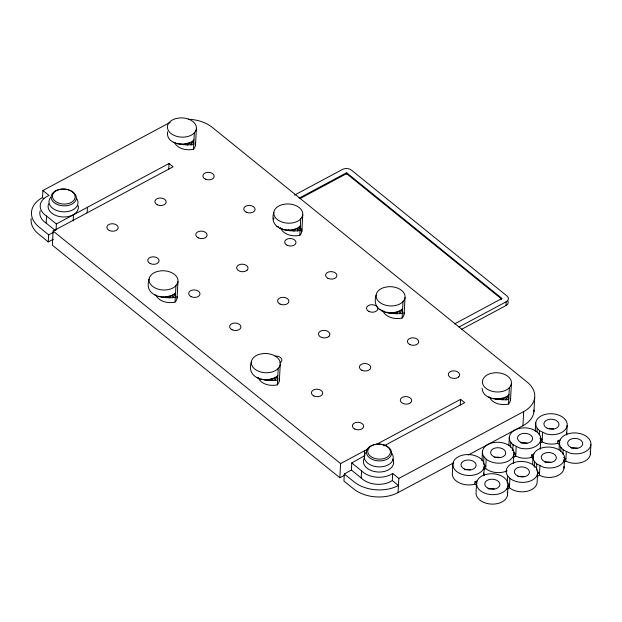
<?xml version="1.0" encoding="UTF-8"?>
<svg xmlns="http://www.w3.org/2000/svg" width="622" height="622" viewBox="0 0 622 622"><rect width="100%" height="100%" fill="white"/><g stroke="black" fill="none" stroke-linecap="round" stroke-linejoin="round"><path stroke-width="0.93" d="M53.329 239.307L48.275 241.888L48.656 234.813L38.976 226.976A31.559 20.915 3.1 0 1 42.521 197.586L42.902 190.503L167.777 123.646A31.559 20.915 3.1 0 1 170.226 122.464M55.226 230.451L46.176 223.127L46.557 216.044A19.896 13.186 3.1 0 1 49.037 195.464L42.902 190.503M56.034 230.171L56.369 223.974L169.036 163.485L173.126 166.789L53.134 231.042L52.365 245.2L339.837 477.75L343.974 475.535M73.147 220.888L73.458 215.22M87.134 212.841L87.438 207.173M149.055 279.177C143.799 296.531 163.306 298.77 175.295 297.394L175.077 293.289L175.552 292.674M168.733 169.145L169.036 163.485M155.998 295.209C159.263 301.95 168.313 303.59 175.046 302.113L175.94 285.599M175.046 302.113L176.283 300.543L177.076 298.109L177.97 281.587M174.417 142.345C177.682 149.093 186.732 150.726 193.458 149.257L194.352 132.735M193.458 149.257L194.702 147.678L195.495 145.245L196.389 128.731M251.327 361.918C246.079 379.272 265.578 381.511 277.575 380.135L277.35 376.022L277.832 375.416M300.34 225.864L299.858 226.478L300.084 230.583C288.087 231.959 268.58 229.72 273.835 212.366M258.278 377.943C261.543 384.691 270.593 386.324 277.319 384.855L278.213 368.333M277.319 384.855L278.563 383.276L279.356 380.843L280.25 364.321M280.335 227.551C283.298 234.898 292.791 236.896 299.827 235.303L300.721 218.788M299.827 235.303L301.071 233.732L301.857 231.298L302.758 214.777M299.921 198.643L346.112 173.911L346.641 172.799L501.962 298.474L454.573 323.914M501.643 299.089L346.99 173.981L347.037 173.04M339.837 477.75L340.599 463.592L53.134 231.042M364.974 455.561L351.764 462.947L351.383 470.022L344.308 473.98L343.927 481.063L353.607 488.892A31.559 20.915 3.1 0 0 398.057 492.593L453.656 462.822M344.308 473.98L353.988 481.809A31.559 20.915 3.1 0 0 398.445 485.51L392.303 480.549A19.896 13.186 3.1 0 1 361.188 477.96L361.576 470.877L351.764 462.947M364.298 456.4L364.609 450.732M376.116 295.108C370.86 312.454 390.367 314.701 402.364 313.325L402.139 309.212L402.613 308.605M392.303 480.549L392.692 473.466A19.896 13.186 3.1 0 1 361.576 470.877M382.616 310.285C385.57 317.632 395.071 319.63 402.107 318.044L403.002 301.522M402.107 318.044L403.344 316.466L404.137 314.032L405.031 297.51M398.057 492.593L398.826 478.435L392.692 473.466M452.87 463.701L452.357 473.14A15.775 10.457 3.1 0 0 474.85 484.103L476.833 485.712M460.288 405.008L460.599 399.34L376.497 444.372M474.85 484.103L474.975 481.747L477.572 480.705M476.6 482.897L476.087 492.336A15.775 10.457 3.1 0 0 492.616 504.123A15.775 10.457 3.1 0 0 507.311 492.22M481.957 460.855L482.462 451.416M483.613 462.978L483.947 456.789A15.775 10.457 3.1 0 1 489.607 443.68A15.775 10.457 3.1 0 1 510.18 446.301L512.419 448.656L512.326 450.429M484.305 466.313A15.775 10.457 3.1 0 1 459.642 473.358A15.775 10.457 3.1 0 1 461.812 455.358A15.775 10.457 3.1 0 1 484.305 466.313L483.792 475.76A15.775 10.457 3.1 0 0 483.582 473.023M483.994 469.486L485.673 468.584L486.186 459.145L483.947 456.789M501.573 299.672L501.697 298.148M461.361 329.45L505.981 305.558L506.191 301.779A6.313 4.183 3.1 0 0 506.899 295.901L351.438 170.14A6.313 4.183 3.1 0 0 342.543 169.402L294.548 195.098M489.428 397.178C492.694 403.927 501.744 405.56 508.469 404.09L509.371 387.568M508.469 404.09L509.713 402.512L510.507 400.078L511.401 383.564M508.882 445.523L509.34 437.025M507.676 475.978L509.916 478.341A15.775 10.457 3.1 0 0 536.25 476.701A15.775 10.457 3.1 0 0 521.788 461.446A15.775 10.457 3.1 0 0 507.676 475.978L507.288 483.061L509.527 485.424L507.847 486.318M507.521 494.957L508.034 485.51A15.775 10.457 3.1 0 0 485.541 474.547A15.775 10.457 3.1 0 0 483.372 492.554A15.775 10.457 3.1 0 0 508.034 485.51M510.569 447.117L510.825 442.397A15.775 10.457 3.1 0 1 516.485 429.289A15.775 10.457 3.1 0 1 537.058 431.909L539.297 434.265A15.775 10.457 3.1 0 1 536.763 445.694A15.775 10.457 3.1 0 1 519.782 448.034L513.057 444.753L510.825 442.397M506.883 489.133L509.402 487.78L509.916 478.341M512.769 450.064L513.057 444.753M513.896 454.029L513.383 463.468A15.775 10.457 3.1 0 0 513.368 461.641M513.414 457.294L515.677 456.082L516.19 446.643M468.195 455.04L522.931 425.736L523.701 411.57A31.559 20.915 3.1 0 0 527.246 382.172L212.226 127.339A31.559 20.915 3.1 0 0 188.264 119.261M533.303 459.036L531.32 457.427L531.452 455.071L534.041 454.029M533.909 411.803L534.679 397.637M532.611 464.72L533.07 456.221M535.278 431.388L535.736 422.89M534.244 467.254L534.547 461.594A15.775 10.457 3.1 0 1 540.215 448.485A15.775 10.457 3.1 0 1 560.787 451.106L563.027 453.461A15.775 10.457 3.1 0 1 560.492 464.891A15.775 10.457 3.1 0 1 543.511 467.231L536.786 463.95L534.547 461.594M537.011 432.041L537.221 428.263A15.775 10.457 3.1 0 1 542.882 415.154A15.775 10.457 3.1 0 1 563.454 417.774L565.693 420.138A15.775 10.457 3.1 0 1 563.159 431.567A15.775 10.457 3.1 0 1 546.178 433.899L539.461 430.626L537.221 428.263M536.452 470.146L536.786 463.95M539.22 435.05L539.461 430.626M537.626 473.225L537.113 482.664A15.775 10.457 3.1 0 1 526.259 491.458A15.775 10.457 3.1 0 1 509.402 487.78M540.261 449.084L540.775 439.637M537.144 476.491L539.406 475.278L539.919 465.839M540.425 442.825L542.073 441.947L542.586 432.508M559.707 444.901L557.716 443.292L557.848 440.936L560.438 439.902M559.061 449.636L559.466 442.087M560.741 451.238L560.951 447.459A15.775 10.457 3.1 0 1 566.611 434.35A15.775 10.457 3.1 0 1 587.184 436.971L589.423 439.334A15.775 10.457 3.1 0 1 586.888 450.756A15.775 10.457 3.1 0 1 569.908 453.096L563.182 449.815L560.951 447.459M562.949 454.247L563.182 449.815M563.991 468.273L564.504 458.834M566.658 434.949L567.171 425.51M564.154 462.022L565.802 461.143L566.315 451.704M590.387 454.146L590.9 444.699M167.613 131.778C165.677 144.864 184.625 145.571 193.714 144.537L193.489 140.424L193.971 139.818M273.455 219.449L273.983 217.824M508.983 394.651L506.129 399.853C497.553 399.417 482.96 399.588 482.097 388.237M299.112 198.154L346.166 172.963M459.036 327.032L506.191 301.779M340.599 463.592L368.854 448.462M383.937 445.888L464.688 402.652L460.599 399.34M398.826 478.435L523.701 411.57M484.118 467.13L485.798 466.228L483.558 463.864M513.547 454.931L515.801 453.718L513.461 452.311M540.557 440.469L542.197 439.591L539.857 438.176M537.268 474.127L539.531 472.914L537.19 471.499M563.462 460.101L565.927 458.779L563.586 457.372M48.656 234.813L53.539 232.309M183.63 144.397L190.954 142.213L193.489 140.424L191.117 145.019L190.954 142.213L187.339 145.035L187.774 143.488L183.63 144.397L176.687 143.526L178.475 143.34M288.313 229.821L290 230.443L294.144 229.534L293.701 231.081L297.324 228.266L297.487 231.065L299.858 226.478L297.324 228.266L290 230.443L283.057 229.572L284.845 229.386M165.219 297.254L172.535 295.077L175.077 293.289L172.698 297.876L172.535 295.077L168.92 297.891L169.363 296.344L165.219 297.254L163.477 297.036M390.593 312.555L392.28 313.177L396.424 312.275L395.981 313.815L399.596 311L399.759 313.807L402.139 309.212L399.596 311L392.28 313.177L385.337 312.314L387.117 312.127M267.491 379.995L274.815 377.811L277.35 376.022L274.978 380.617L274.815 377.811L271.2 380.633L271.635 379.086L267.491 379.995L260.548 379.125M498.65 399.231L505.966 397.054L508.501 395.258L508.726 399.371L506.129 399.853L505.966 397.054L502.351 399.868L502.794 398.321L498.65 399.231L491.707 398.36M346.112 173.911L346.99 173.981M180.396 144.164L184.174 144.149M286.758 230.21L290.544 230.202M161.977 297.028L165.755 297.013M389.038 312.952L392.816 312.936M264.257 379.762L268.035 379.747M495.407 398.997L499.186 398.982M173.32 142.282L175.054 142.5M276.876 226.563L278.609 226.781M279.682 228.328L282.287 228.655M379.148 309.297L380.889 309.515M381.962 311.07L384.567 311.397M154.901 295.139L156.635 295.357M158.276 296.391L161.743 296.818M488.332 397.116L490.066 397.334M257.181 377.881L258.915 378.098M542.073 441.947L545.665 443.338A15.775 10.457 3.1 0 0 557.716 443.292M565.802 461.143L569.394 462.535A15.775 10.457 3.1 0 0 590.177 451.409M515.677 456.082L519.269 457.473A15.775 10.457 3.1 0 0 531.32 457.427M539.406 475.278L542.998 476.67A15.775 10.457 3.1 0 0 563.967 466.446M557.848 440.936L559.831 442.537M531.452 455.071L533.435 456.672M474.975 481.747L476.965 483.348M42.521 197.586L43.882 198.682M46.557 216.044L56.369 223.974M351.383 470.022L361.188 477.96M48.275 241.888L38.595 234.059A31.559 20.915 3.1 0 1 31.154 218.594M510.374 398.407L510.507 400.078M404.005 312.353L404.137 314.032M301.662 228.779L301.857 231.298M279.161 378.332L279.356 380.843M195.3 142.733L195.495 145.245M176.943 296.43L177.076 298.109M534.01 409.976A31.559 20.915 3.1 0 1 522.931 425.736M507.894 301.141A6.313 4.183 3.1 0 1 505.981 305.558M76.809 198.807A14.516 9.618 3.1 0 1 62.876 211.814A14.516 9.618 3.1 0 1 50.693 197.291M67.067 189.516A12.627 8.366 3.1 0 1 72.836 203.565A12.627 8.366 3.1 0 1 51.719 199.654A12.627 8.366 3.1 0 1 66.15 189.352M78.115 205.563A15.146 10.038 3.1 0 1 62.597 216.954A15.146 10.038 3.1 0 1 48.633 203.845M275.142 356.118A5.684 3.763 3.1 0 1 281.3 358.389A5.684 3.763 3.1 0 1 279.853 362.828M464.821 469.812A7.573 5.015 3.1 0 1 470.605 469.797M507.093 470.838A15.775 10.457 3.1 0 1 485.673 468.584M494.42 457.528A7.573 5.015 3.1 0 1 500.205 457.504M521.298 443.136A7.573 5.015 3.1 0 1 527.083 443.113M566.448 432.212A15.775 10.457 3.1 0 1 566.712 434.039M549.576 428.659A7.573 5.015 3.1 0 1 553.479 428.986M512.419 448.656A15.775 10.457 3.1 0 1 506.759 461.765A15.775 10.457 3.1 0 1 486.186 459.145M571.424 448.198A7.573 5.015 3.1 0 1 577.208 448.182M488.55 489.009A7.573 5.015 3.1 0 1 494.334 488.985M518.149 476.724A7.573 5.015 3.1 0 1 523.934 476.701M545.028 462.333A7.573 5.015 3.1 0 1 550.812 462.309M46.176 223.127A19.896 13.186 3.1 0 1 40.127 210.905M392.824 459.153A15.146 10.038 3.1 0 1 378.448 472.028A15.146 10.038 3.1 0 1 364.259 458.196M375.82 444.357A12.627 8.366 3.1 0 1 391.277 454.923A12.627 8.366 3.1 0 1 370.525 458.468A12.627 8.366 3.1 0 1 374.918 444.512M391.627 453.197A14.516 9.618 3.1 0 1 378.705 466.897A14.516 9.618 3.1 0 1 365.985 452.342M195.596 131.164L193.877 133.349A14.516 9.618 3.1 0 1 170.887 133.435A14.516 9.618 3.1 0 1 175.699 118.639L179.299 117.978A14.516 9.618 3.1 0 1 195.596 131.164M177.177 284.021L175.458 286.206A14.516 9.618 3.1 0 1 152.476 286.291A14.516 9.618 3.1 0 1 157.28 271.503L160.88 270.834A14.516 9.618 3.1 0 1 177.177 284.021M301.965 217.21L300.239 219.395A14.516 9.618 3.1 0 1 277.257 219.48A14.516 9.618 3.1 0 1 282.061 204.692L285.669 204.024A14.516 9.618 3.1 0 1 301.965 217.21M279.457 366.755L277.731 368.947A14.516 9.618 3.1 0 1 254.748 369.033A14.516 9.618 3.1 0 1 259.561 354.237L263.16 353.576A14.516 9.618 3.1 0 1 279.457 366.755M404.238 299.944L402.52 302.137A14.516 9.618 3.1 0 1 379.537 302.222A14.516 9.618 3.1 0 1 384.342 287.426L387.941 286.765A14.516 9.618 3.1 0 1 404.238 299.944M510.608 385.998L508.889 388.182A14.516 9.618 3.1 0 1 485.906 388.268A14.516 9.618 3.1 0 1 490.711 373.472L494.311 372.811A14.516 9.618 3.1 0 1 510.608 385.998M247.02 270.243L246.024 270.943A5.684 3.763 3.1 0 1 238.024 270.275A5.684 3.763 3.1 0 1 238.661 264.988L239.905 264.49A5.684 3.763 3.1 0 1 246.662 265.656A5.684 3.763 3.1 0 1 247.02 270.243M328.844 336.432L327.848 337.132A5.684 3.763 3.1 0 1 319.848 336.471A5.684 3.763 3.1 0 1 320.486 331.176L321.729 330.679A5.684 3.763 3.1 0 1 328.486 331.845A5.684 3.763 3.1 0 1 328.844 336.432M410.66 402.628L409.673 403.328A5.684 3.763 3.1 0 1 401.672 402.659A5.684 3.763 3.1 0 1 402.31 397.365L403.554 396.875A5.684 3.763 3.1 0 1 410.31 398.033A5.684 3.763 3.1 0 1 410.66 402.628M458.655 376.932L457.668 377.632A5.684 3.763 3.1 0 1 449.667 376.963A5.684 3.763 3.1 0 1 450.305 371.668L451.541 371.171A5.684 3.763 3.1 0 1 458.305 372.337A5.684 3.763 3.1 0 1 458.655 376.932M57.706 202.725A11.359 7.526 3.1 0 0 75.138 197.213A11.359 7.526 3.1 0 0 58.538 189.71A11.359 7.526 3.1 0 0 57.706 202.725M157.304 204.778A5.684 3.763 3.1 0 0 166.183 202.243A5.684 3.763 3.1 0 0 158.089 198.301A5.684 3.763 3.1 0 0 157.304 204.778M150.221 263.572A5.684 3.763 3.1 0 0 159.1 261.038A5.684 3.763 3.1 0 0 151.006 257.088A5.684 3.763 3.1 0 0 150.221 263.572M313.861 395.95A5.684 3.763 3.1 0 0 322.74 393.423A5.684 3.763 3.1 0 0 314.646 389.473A5.684 3.763 3.1 0 0 313.861 395.95M361.856 370.253A5.684 3.763 3.1 0 0 370.735 367.726A5.684 3.763 3.1 0 0 362.642 363.777A5.684 3.763 3.1 0 0 361.856 370.253M109.309 230.474A5.684 3.763 3.1 0 0 118.188 227.94A5.684 3.763 3.1 0 0 110.094 223.998A5.684 3.763 3.1 0 0 109.309 230.474M354.773 429.048A5.684 3.763 3.1 0 0 363.652 426.513A5.684 3.763 3.1 0 0 355.559 422.571A5.684 3.763 3.1 0 0 354.773 429.048M409.851 344.557A5.684 3.763 3.1 0 0 418.73 342.022A5.684 3.763 3.1 0 0 410.637 338.08A5.684 3.763 3.1 0 0 409.851 344.557M246.211 212.18A5.684 3.763 3.1 0 0 255.09 209.645A5.684 3.763 3.1 0 0 246.988 205.695A5.684 3.763 3.1 0 0 246.211 212.18M205.299 179.082A5.684 3.763 3.1 0 0 214.178 176.547A5.684 3.763 3.1 0 0 206.076 172.605A5.684 3.763 3.1 0 0 205.299 179.082M547.166 428.208A7.573 5.015 3.1 0 0 558.999 424.826A7.573 5.015 3.1 0 0 548.207 419.562A7.573 5.015 3.1 0 0 547.166 428.208M464.292 469.019A7.573 5.015 3.1 0 0 476.133 465.637A7.573 5.015 3.1 0 0 465.334 460.373A7.573 5.015 3.1 0 0 464.292 469.019M493.891 456.727A7.573 5.015 3.1 0 0 505.725 453.352A7.573 5.015 3.1 0 0 494.933 448.089A7.573 5.015 3.1 0 0 493.891 456.727M520.769 442.335A7.573 5.015 3.1 0 0 532.603 438.961A7.573 5.015 3.1 0 0 521.804 433.697A7.573 5.015 3.1 0 0 520.769 442.335M570.895 447.397A7.573 5.015 3.1 0 0 582.728 444.022A7.573 5.015 3.1 0 0 571.929 438.759A7.573 5.015 3.1 0 0 570.895 447.397M488.021 488.208A7.573 5.015 3.1 0 0 499.863 484.833A7.573 5.015 3.1 0 0 489.063 479.57A7.573 5.015 3.1 0 0 488.021 488.208M517.621 475.923A7.573 5.015 3.1 0 0 529.454 472.549A7.573 5.015 3.1 0 0 518.662 467.285A7.573 5.015 3.1 0 0 517.621 475.923M544.491 461.532A7.573 5.015 3.1 0 0 556.332 458.157A7.573 5.015 3.1 0 0 545.533 452.894A7.573 5.015 3.1 0 0 544.491 461.532M280.04 304.065A5.684 3.763 3.1 0 0 288.911 301.53A5.684 3.763 3.1 0 0 280.817 297.588A5.684 3.763 3.1 0 0 280.04 304.065M328.035 278.368A5.684 3.763 3.1 0 0 336.906 275.834A5.684 3.763 3.1 0 0 328.813 271.892A5.684 3.763 3.1 0 0 328.035 278.368M232.045 329.761A5.684 3.763 3.1 0 0 240.924 327.226A5.684 3.763 3.1 0 0 232.822 323.284A5.684 3.763 3.1 0 0 232.045 329.761M372.298 457.442A11.359 7.526 3.1 0 0 390.352 452.824A11.359 7.526 3.1 0 0 374.592 444.551A11.359 7.526 3.1 0 0 372.298 457.442M198.216 237.876A5.684 3.763 3.1 0 0 207.095 235.341A5.684 3.763 3.1 0 0 198.993 231.392A5.684 3.763 3.1 0 0 198.216 237.876M287.123 245.27A5.684 3.763 3.1 0 0 295.994 242.743A5.684 3.763 3.1 0 0 287.9 238.794A5.684 3.763 3.1 0 0 287.123 245.27M368.939 311.466A5.684 3.763 3.1 0 0 377.818 308.932A5.684 3.763 3.1 0 0 369.725 304.982A5.684 3.763 3.1 0 0 368.939 311.466M191.133 296.671A5.684 3.763 3.1 0 0 200.012 294.136A5.684 3.763 3.1 0 0 191.91 290.186A5.684 3.763 3.1 0 0 191.133 296.671"/></g></svg>
